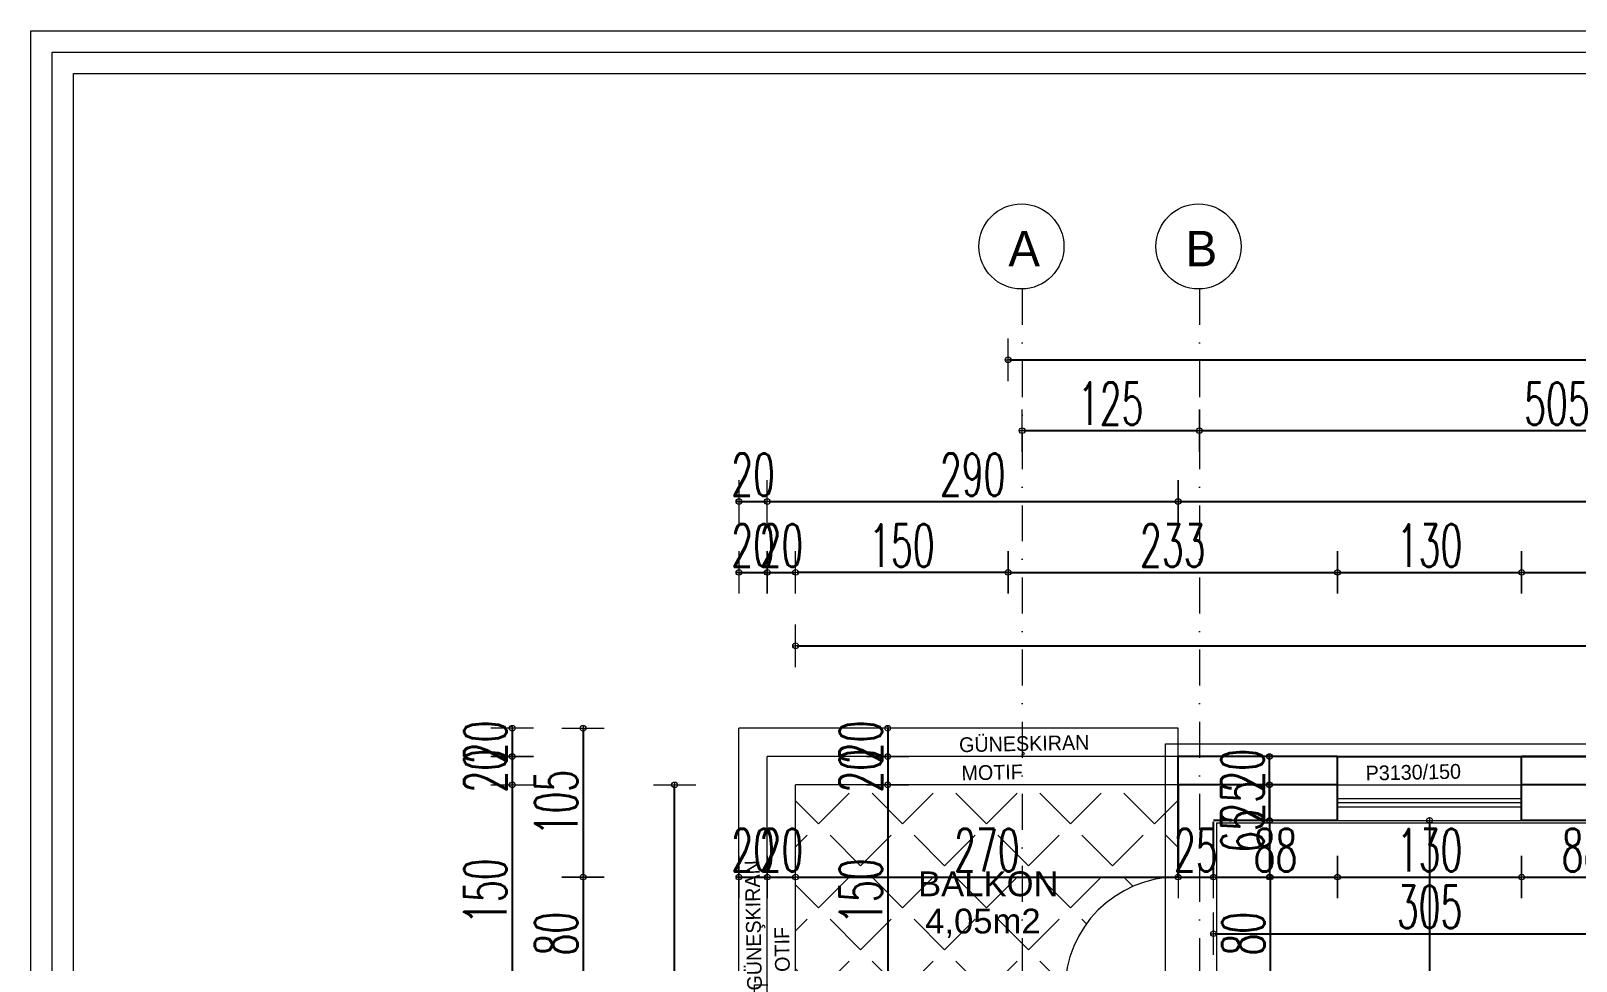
# Model space of a CAD drawing. Header units: millimetres. Extents: x -16104 to 67872, y -88009 to 12107.
# Drawn here: x 10302 to 11393, y -5609 to -4952 of the extents above; entities that cross this region are included whole.
import ezdxf

# ---------------------------------------------------------------- set-up
doc = ezdxf.new("R2010")
doc.units = ezdxf.units.MM
doc.linetypes.add('ACAD_ISO07W100', pattern=[3, 0, -3])
doc.linetypes.add('DASHDOTX2', pattern=[50.8, 25.4, -12.7, 0, -12.7])
doc.layers.get('0').update_dxf_attribs({"color": 241})
for name, color, linetype, lineweight in [('AKS', 1, 'ACAD_ISO07W100', 5), ('akslar', 144, 'Continuous', 20), ('balkon', 6, 'Continuous', 5), ('c05', 32, 'Continuous', 13), ('duvar', 123, 'Continuous', 25), ('emsal&kolon', 1, 'Continuous', 5), ('kapı', 3, 'Continuous', 5), ('OLCU', 54, 'Continuous', 13), ('pencere', 5, 'Continuous', 5), ('POZ', 36, 'Continuous', 18), ('SıVA', 40, 'Continuous', 9), ('ÖLÇÜ', 252, 'Continuous', 20)]:
    doc.layers.add(name, color=color, linetype=linetype, lineweight=lineweight)
doc.styles.add('DIM', font='Txttw.shx', dxfattribs={"width": 0.6})
doc.styles.add('M2', font='stylu.ttf', dxfattribs={"height": 10})
doc.dimstyles.new('50', dxfattribs={"dimscale": 0, "dimtxt": 30, "dimasz": 1, "dimexe": 0, "dimexo": 2, "dimgap": 4, "dimtad": 1, "dimdec": 0, "dimzin": 0, "dimdsep": 46, "dimtxsty": 'DIM', "dimblk1": 'DOT', "dimblk2": 'DOT', "dimsah": 1, "dimcen": 1.5, "dimdle": 3, "dimse1": 1, "dimse2": 1, "dimclrd": 256, "dimclre": 9, "dimclrt": 256, "dimadec": 0, "dimazin": 0, "dimtfac": 0.24, "dimtdec": 0, "dimtix": 1, "dimtmove": 2, "dimatfit": 3, "dimldrblk": 'DOT', "dimfxl": 0, "dimtolj": 1, "dimtzin": 15, "dimarcsym": 0})

# ---------------------------------------------------------------- blocks, each defined once
blk = doc.blocks.new('DOT')
for p, q in [((0, 15), (0, -15)), ((-2, 0), (0, 0)), ((2, 0), (0, 0))]:
    blk.add_line(p, q)
blk.add_circle((0, 0), 2)
blk = doc.blocks.new('*D5635')
at = {"layer": 'Defpoints', "color": 0, "transparency": 16777216}
for p in [(10802.2, -5549.6), (10822.2, -5549.6), (10822.2, -5549.6)]:
    blk.add_point(p, dxfattribs=at)
at = {"layer": 'OLCU', "lineweight": -2, "transparency": 16777216}
for p, q in [((10801.2, -5549.6), (10800.2, -5549.6)), ((10802.2, -5549.6), (10822.2, -5549.6)), ((10823.2, -5549.6), (10824.2, -5549.6))]:
    blk.add_line(p, q, dxfattribs=at)
blk.add_blockref('DOT', (10802.2, -5549.6), dxfattribs=at)
at = {"layer": 'OLCU', "lineweight": -2, "transparency": 16777216, "rotation": 180}
blk.add_blockref('DOT', (10822.2, -5549.6), dxfattribs=at)
at = {"layer": 'OLCU', "transparency": 16777216, "insert": (10812.2, -5530.6), "char_height": 30, "attachment_point": 5, "style": 'DIM'}
blk.add_mtext('\\A1;20', dxfattribs=at)
blk = doc.blocks.new('*D5946')
at = {"layer": 'Defpoints', "color": 0, "transparency": 16777216}
for p in [(10822.2, -5549.6), (10842.2, -5549.6), (10842.2, -5549.6)]:
    blk.add_point(p, dxfattribs=at)
at = {"layer": 'OLCU', "lineweight": -2, "transparency": 16777216}
for p, q in [((10821.2, -5549.6), (10820.2, -5549.6)), ((10822.2, -5549.6), (10842.2, -5549.6)), ((10843.2, -5549.6), (10844.2, -5549.6))]:
    blk.add_line(p, q, dxfattribs=at)
blk.add_blockref('DOT', (10822.2, -5549.6), dxfattribs=at)
at = {"layer": 'OLCU', "lineweight": -2, "transparency": 16777216, "rotation": 180}
blk.add_blockref('DOT', (10842.2, -5549.6), dxfattribs=at)
at = {"layer": 'OLCU', "transparency": 16777216, "insert": (10832.2, -5530.6), "char_height": 30, "attachment_point": 5, "style": 'DIM'}
blk.add_mtext('\\A1;20', dxfattribs=at)
blk = doc.blocks.new('*D5947')
at = {"layer": 'Defpoints', "color": 0, "transparency": 16777216}
for p in [(10842.2, -5549.6), (11112.2, -5549.6), (11112.2, -5549.6)]:
    blk.add_point(p, dxfattribs=at)
at = {"layer": 'OLCU', "lineweight": -2, "transparency": 16777216}
blk.add_line((10843.2, -5549.6), (11111.2, -5549.6), dxfattribs=at)
at = {"layer": 'OLCU', "lineweight": -2, "transparency": 16777216, "rotation": 180}
blk.add_blockref('DOT', (10842.2, -5549.6), dxfattribs=at)
at = {"layer": 'OLCU', "lineweight": -2, "transparency": 16777216}
blk.add_blockref('DOT', (11112.2, -5549.6), dxfattribs=at)
at = {"layer": 'OLCU', "transparency": 16777216, "insert": (10977.2, -5530.6), "char_height": 30, "attachment_point": 5, "style": 'DIM'}
blk.add_mtext('\\A1;270', dxfattribs=at)
blk = doc.blocks.new('*D5948')
at = {"layer": 'Defpoints', "color": 0, "transparency": 16777216}
for p in [(11112.2, -5549.6), (11137.2, -5549.6), (11137.2, -5549.6)]:
    blk.add_point(p, dxfattribs=at)
at = {"layer": 'OLCU', "lineweight": -2, "transparency": 16777216}
for p, q in [((11111.2, -5549.6), (11110.2, -5549.6)), ((11112.2, -5549.6), (11137.2, -5549.6)), ((11138.2, -5549.6), (11139.2, -5549.6))]:
    blk.add_line(p, q, dxfattribs=at)
blk.add_blockref('DOT', (11112.2, -5549.6), dxfattribs=at)
at = {"layer": 'OLCU', "lineweight": -2, "transparency": 16777216, "rotation": 180}
blk.add_blockref('DOT', (11137.2, -5549.6), dxfattribs=at)
at = {"layer": 'OLCU', "transparency": 16777216, "insert": (11124.7, -5530.6), "char_height": 30, "attachment_point": 5, "style": 'DIM'}
blk.add_mtext('\\A1;25', dxfattribs=at)
blk = doc.blocks.new('*D5949')
at = {"layer": 'Defpoints', "color": 0, "transparency": 16777216}
for p in [(11137.2, -5509.6), (11224.7, -5509.6), (11224.7, -5549.6)]:
    blk.add_point(p, dxfattribs=at)
at = {"layer": 'OLCU', "lineweight": -2, "transparency": 16777216}
blk.add_line((11138.2, -5549.6), (11223.7, -5549.6), dxfattribs=at)
at = {"layer": 'OLCU', "lineweight": -2, "transparency": 16777216, "rotation": 180}
blk.add_blockref('DOT', (11137.2, -5549.6), dxfattribs=at)
at = {"layer": 'OLCU', "lineweight": -2, "transparency": 16777216}
blk.add_blockref('DOT', (11224.7, -5549.6), dxfattribs=at)
at = {"layer": 'OLCU', "transparency": 16777216, "insert": (11180.9, -5530.6), "char_height": 30, "attachment_point": 5, "style": 'DIM'}
blk.add_mtext('\\A1;88', dxfattribs=at)
blk = doc.blocks.new('*D5950')
at = {"layer": 'Defpoints', "color": 0, "transparency": 16777216}
for p in [(11224.7, -5509.6), (11354.7, -5509.6), (11354.7, -5549.6)]:
    blk.add_point(p, dxfattribs=at)
at = {"layer": 'OLCU', "lineweight": -2, "transparency": 16777216}
blk.add_line((11225.7, -5549.6), (11353.7, -5549.6), dxfattribs=at)
at = {"layer": 'OLCU', "lineweight": -2, "transparency": 16777216, "rotation": 180}
blk.add_blockref('DOT', (11224.7, -5549.6), dxfattribs=at)
at = {"layer": 'OLCU', "lineweight": -2, "transparency": 16777216}
blk.add_blockref('DOT', (11354.7, -5549.6), dxfattribs=at)
at = {"layer": 'OLCU', "transparency": 16777216, "insert": (11289.7, -5530.6), "char_height": 30, "attachment_point": 5, "style": 'DIM'}
blk.add_mtext('\\A1;130', dxfattribs=at)
blk = doc.blocks.new('*D5951')
at = {"layer": 'Defpoints', "color": 0, "transparency": 16777216}
for p in [(11354.7, -5509.6), (11442.2, -5509.6), (11442.2, -5549.6)]:
    blk.add_point(p, dxfattribs=at)
at = {"layer": 'OLCU', "lineweight": -2, "transparency": 16777216}
blk.add_line((11355.7, -5549.6), (11441.2, -5549.6), dxfattribs=at)
at = {"layer": 'OLCU', "lineweight": -2, "transparency": 16777216, "rotation": 180}
blk.add_blockref('DOT', (11354.7, -5549.6), dxfattribs=at)
at = {"layer": 'OLCU', "lineweight": -2, "transparency": 16777216}
blk.add_blockref('DOT', (11442.2, -5549.6), dxfattribs=at)
at = {"layer": 'OLCU', "transparency": 16777216, "insert": (11398.4, -5530.6), "char_height": 30, "attachment_point": 5, "style": 'DIM'}
blk.add_mtext('\\A1;88', dxfattribs=at)
blk = doc.blocks.new('*D5640')
at = {"layer": 'Defpoints', "color": 0, "transparency": 16777216}
for p in [(11137.2, -5564.6), (11442.2, -5564.6), (11442.2, -5589.6)]:
    blk.add_point(p, dxfattribs=at)
at = {"layer": 'OLCU', "lineweight": -2, "transparency": 16777216}
blk.add_line((11138.2, -5589.6), (11441.2, -5589.6), dxfattribs=at)
at = {"layer": 'OLCU', "lineweight": -2, "transparency": 16777216, "rotation": 180}
blk.add_blockref('DOT', (11137.2, -5589.6), dxfattribs=at)
at = {"layer": 'OLCU', "lineweight": -2, "transparency": 16777216}
blk.add_blockref('DOT', (11442.2, -5589.6), dxfattribs=at)
at = {"layer": 'OLCU', "transparency": 16777216, "insert": (11289.7, -5570.6), "char_height": 30, "attachment_point": 5, "style": 'DIM'}
blk.add_mtext('\\A1;305', dxfattribs=at)
blk = doc.blocks.new('*D5646')
at = {"layer": 'Defpoints', "color": 0, "transparency": 16777216}
for p in [(10907.2, -5444.6), (10907.2, -5464.6), (10907.2, -5464.6)]:
    blk.add_point(p, dxfattribs=at)
at = {"layer": 'OLCU', "lineweight": -2, "transparency": 16777216}
for p, q in [((10907.2, -5443.6), (10907.2, -5442.6)), ((10907.2, -5444.6), (10907.2, -5464.6)), ((10907.2, -5465.6), (10907.2, -5466.6))]:
    blk.add_line(p, q, dxfattribs=at)
for p, rotation in [((10907.2, -5444.6), 270), ((10907.2, -5464.6), 90)]:
    blk.add_blockref('DOT', p, dxfattribs=dict(at, rotation=rotation))
at = {"layer": 'OLCU', "transparency": 16777216, "insert": (10888.2, -5454.6), "char_height": 30, "attachment_point": 5, "rotation": 90, "style": 'DIM'}
blk.add_mtext('\\A1;20', dxfattribs=at)
blk = doc.blocks.new('*D5957')
at = {"layer": 'Defpoints', "color": 0, "transparency": 16777216}
for p in [(10907.2, -5464.6), (10907.2, -5484.6), (10907.2, -5484.6)]:
    blk.add_point(p, dxfattribs=at)
at = {"layer": 'OLCU', "lineweight": -2, "transparency": 16777216}
for p, q in [((10907.2, -5463.6), (10907.2, -5462.6)), ((10907.2, -5464.6), (10907.2, -5484.6)), ((10907.2, -5485.6), (10907.2, -5486.6))]:
    blk.add_line(p, q, dxfattribs=at)
for p, rotation in [((10907.2, -5464.6), 270), ((10907.2, -5484.6), 90)]:
    blk.add_blockref('DOT', p, dxfattribs=dict(at, rotation=rotation))
at = {"layer": 'OLCU', "transparency": 16777216, "insert": (10888.2, -5474.6), "char_height": 30, "attachment_point": 5, "rotation": 90, "style": 'DIM'}
blk.add_mtext('\\A1;20', dxfattribs=at)
blk = doc.blocks.new('*D5958')
at = {"layer": 'Defpoints', "color": 0, "transparency": 16777216}
for p in [(10907.2, -5484.6), (10907.2, -5634.6), (10907.2, -5634.6)]:
    blk.add_point(p, dxfattribs=at)
at = {"layer": 'OLCU', "lineweight": -2, "transparency": 16777216}
blk.add_line((10907.2, -5485.6), (10907.2, -5633.6), dxfattribs=at)
for p, rotation in [((10907.2, -5484.6), 90), ((10907.2, -5634.6), 270)]:
    blk.add_blockref('DOT', p, dxfattribs=dict(at, rotation=rotation))
at = {"layer": 'OLCU', "transparency": 16777216, "insert": (10888.2, -5559.6), "char_height": 30, "attachment_point": 5, "rotation": 90, "style": 'DIM'}
blk.add_mtext('\\A1;150', dxfattribs=at)
blk = doc.blocks.new('*D5654')
at = {"layer": 'Defpoints', "color": 0, "transparency": 16777216}
for p in [(11145.5, -5484.6), (11176.7, -5484.6), (11145.5, -5509.6)]:
    blk.add_point(p, dxfattribs=at)
at = {"layer": 'OLCU', "lineweight": -2, "transparency": 16777216}
for p, q in [((11176.7, -5483.6), (11176.7, -5482.6)), ((11176.7, -5509.6), (11176.7, -5484.6)), ((11176.7, -5510.6), (11176.7, -5511.6))]:
    blk.add_line(p, q, dxfattribs=at)
for p, rotation in [((11176.7, -5484.6), 270), ((11176.7, -5509.6), 90)]:
    blk.add_blockref('DOT', p, dxfattribs=dict(at, rotation=rotation))
at = {"layer": 'OLCU', "transparency": 16777216, "insert": (11157.7, -5497.1), "char_height": 30, "attachment_point": 5, "rotation": 90, "style": 'DIM'}
blk.add_mtext('\\A1;25', dxfattribs=at)
blk = doc.blocks.new('*D5655')
at = {"layer": 'Defpoints', "color": 0, "transparency": 16777216}
for p in [(11176.7, -5464.6), (11176.7, -5464.6), (11176.7, -5484.6)]:
    blk.add_point(p, dxfattribs=at)
at = {"layer": 'OLCU', "lineweight": -2, "transparency": 16777216}
for p, q in [((11176.7, -5463.6), (11176.7, -5462.6)), ((11176.7, -5484.6), (11176.7, -5464.6)), ((11176.7, -5485.6), (11176.7, -5486.6))]:
    blk.add_line(p, q, dxfattribs=at)
for p, rotation in [((11176.7, -5464.6), 270), ((11176.7, -5484.6), 90)]:
    blk.add_blockref('DOT', p, dxfattribs=dict(at, rotation=rotation))
at = {"layer": 'OLCU', "transparency": 16777216, "insert": (11157.7, -5474.6), "char_height": 30, "attachment_point": 5, "rotation": 90, "style": 'DIM'}
blk.add_mtext('\\A1;20', dxfattribs=at)
blk = doc.blocks.new('*D5656')
at = {"layer": 'Defpoints', "color": 0, "transparency": 16777216}
for p in [(11120.5, -5484.6), (11120.5, -5549.6), (11176.6, -5549.6)]:
    blk.add_point(p, dxfattribs=at)
at = {"layer": 'OLCU', "lineweight": -2, "transparency": 16777216}
blk.add_line((11176.6, -5485.6), (11176.6, -5548.6), dxfattribs=at)
for p, rotation in [((11176.6, -5484.6), 90), ((11176.6, -5549.6), 270)]:
    blk.add_blockref('DOT', p, dxfattribs=dict(at, rotation=rotation))
at = {"layer": 'OLCU', "transparency": 16777216, "insert": (11157.6, -5517.1), "char_height": 30, "attachment_point": 5, "rotation": 90, "style": 'DIM'}
blk.add_mtext('\\A1;65', dxfattribs=at)
blk = doc.blocks.new('*D5657')
at = {"layer": 'Defpoints', "color": 0, "transparency": 16777216}
for p in [(11120.5, -5549.6), (11120.5, -5629.6), (11177.2, -5629.6)]:
    blk.add_point(p, dxfattribs=at)
at = {"layer": 'OLCU', "lineweight": -2, "transparency": 16777216}
blk.add_line((11177.2, -5550.6), (11177.2, -5628.6), dxfattribs=at)
for p, rotation in [((11177.2, -5549.6), 90), ((11177.2, -5629.6), 270)]:
    blk.add_blockref('DOT', p, dxfattribs=dict(at, rotation=rotation))
at = {"layer": 'OLCU', "transparency": 16777216, "insert": (11158.2, -5589.6), "char_height": 30, "attachment_point": 5, "rotation": 90, "style": 'DIM'}
blk.add_mtext('\\A1;80', dxfattribs=at)
blk = doc.blocks.new('*D5969')
at = {"layer": 'Defpoints', "color": 0, "transparency": 16777216}
for p in [(11289.7, -5509.6), (11289.7, -5909.9), (11289.7, -5909.9)]:
    blk.add_point(p, dxfattribs=at)
at = {"layer": 'OLCU', "lineweight": -2, "transparency": 16777216}
blk.add_line((11289.7, -5510.6), (11289.7, -5908.9), dxfattribs=at)
for p, rotation in [((11289.7, -5509.6), 90), ((11289.7, -5909.9), 270)]:
    blk.add_blockref('DOT', p, dxfattribs=dict(at, rotation=rotation))
at = {"layer": 'OLCU', "transparency": 16777216, "insert": (11270.7, -5709.7), "char_height": 30, "attachment_point": 5, "rotation": 90, "style": 'DIM'}
blk.add_mtext('\\A1;400', dxfattribs=at)
blk = doc.blocks.new('*D5790')
at = {"layer": 'Defpoints', "color": 0, "transparency": 16777216}
for p in [(11224.7, -5334.6), (10992.2, -5384.6), (11224.7, -5384.6)]:
    blk.add_point(p, dxfattribs=at)
at = {"layer": 'OLCU', "lineweight": -2, "transparency": 16777216}
blk.add_line((10993.2, -5334.6), (11223.7, -5334.6), dxfattribs=at)
at = {"layer": 'OLCU', "lineweight": -2, "transparency": 16777216, "rotation": 180}
blk.add_blockref('DOT', (10992.2, -5334.6), dxfattribs=at)
at = {"layer": 'OLCU', "lineweight": -2, "transparency": 16777216}
blk.add_blockref('DOT', (11224.7, -5334.6), dxfattribs=at)
at = {"layer": 'OLCU', "transparency": 16777216, "insert": (11108.4, -5315.6), "char_height": 30, "attachment_point": 5, "style": 'DIM'}
blk.add_mtext('\\A1;233', dxfattribs=at)
blk = doc.blocks.new('*D5791')
at = {"layer": 'Defpoints', "color": 0, "transparency": 16777216}
for p in [(11354.7, -5334.6), (11224.7, -5384.6), (11354.7, -5384.6)]:
    blk.add_point(p, dxfattribs=at)
at = {"layer": 'OLCU', "lineweight": -2, "transparency": 16777216}
blk.add_line((11225.7, -5334.6), (11353.7, -5334.6), dxfattribs=at)
at = {"layer": 'OLCU', "lineweight": -2, "transparency": 16777216, "rotation": 180}
blk.add_blockref('DOT', (11224.7, -5334.6), dxfattribs=at)
at = {"layer": 'OLCU', "lineweight": -2, "transparency": 16777216}
blk.add_blockref('DOT', (11354.7, -5334.6), dxfattribs=at)
at = {"layer": 'OLCU', "transparency": 16777216, "insert": (11289.7, -5315.6), "char_height": 30, "attachment_point": 5, "style": 'DIM'}
blk.add_mtext('\\A1;130', dxfattribs=at)
blk = doc.blocks.new('*D5792')
at = {"layer": 'Defpoints', "color": 0, "transparency": 16777216}
for p in [(11789.7, -5334.6), (11354.7, -5384.6), (11789.7, -5384.6)]:
    blk.add_point(p, dxfattribs=at)
at = {"layer": 'OLCU', "lineweight": -2, "transparency": 16777216}
blk.add_line((11355.7, -5334.6), (11788.7, -5334.6), dxfattribs=at)
at = {"layer": 'OLCU', "lineweight": -2, "transparency": 16777216, "rotation": 180}
blk.add_blockref('DOT', (11354.7, -5334.6), dxfattribs=at)
at = {"layer": 'OLCU', "lineweight": -2, "transparency": 16777216}
blk.add_blockref('DOT', (11789.7, -5334.6), dxfattribs=at)
at = {"layer": 'OLCU', "transparency": 16777216, "insert": (11572.2, -5315.6), "char_height": 30, "attachment_point": 5, "style": 'DIM'}
blk.add_mtext('\\A1;435', dxfattribs=at)
blk = doc.blocks.new('*D5799')
at = {"layer": 'Defpoints', "color": 0, "transparency": 16777216}
for p in [(11112.2, -5284.6), (12922.2, -5284.6), (12922.2, -5319.6)]:
    blk.add_point(p, dxfattribs=at)
at = {"layer": 'OLCU', "lineweight": -2, "transparency": 16777216}
blk.add_line((11113.2, -5284.6), (12921.2, -5284.6), dxfattribs=at)
at = {"layer": 'OLCU', "lineweight": -2, "transparency": 16777216, "rotation": 180}
blk.add_blockref('DOT', (11112.2, -5284.6), dxfattribs=at)
at = {"layer": 'OLCU', "lineweight": -2, "transparency": 16777216}
blk.add_blockref('DOT', (12922.2, -5284.6), dxfattribs=at)
at = {"layer": 'OLCU', "transparency": 16777216, "insert": (12017.2, -5265.6), "char_height": 30, "attachment_point": 5, "style": 'DIM'}
blk.add_mtext('\\A1;1810', dxfattribs=at)
blk = doc.blocks.new('*D5800')
at = {"layer": 'Defpoints', "color": 0, "transparency": 16777216}
for p in [(10992.2, -5269.6), (11002.1, -6281.8), (11002.1, -6316.8)]:
    blk.add_point(p, dxfattribs=at)
at = {"layer": 'OLCU', "lineweight": -2, "transparency": 16777216}
for p, q in [((10991.2, -6281.8), (10990.2, -6281.8)), ((10992.2, -6281.8), (11002.1, -6281.8)), ((11003.1, -6281.8), (11004.1, -6281.8))]:
    blk.add_line(p, q, dxfattribs=at)
blk.add_blockref('DOT', (10992.2, -6281.8), dxfattribs=at)
at = {"layer": 'OLCU', "lineweight": -2, "transparency": 16777216, "rotation": 180}
blk.add_blockref('DOT', (11002.1, -6281.8), dxfattribs=at)
at = {"layer": 'OLCU', "transparency": 16777216, "insert": (10997.1, -6262.8), "char_height": 30, "attachment_point": 5, "style": 'DIM'}
blk.add_mtext('\\A1;10', dxfattribs=at)
blk = doc.blocks.new('*D5801')
at = {"layer": 'Defpoints', "color": 0, "transparency": 16777216}
for p in [(11002.1, -5234.6), (11127.2, -5234.6), (11127.2, -5234.6)]:
    blk.add_point(p, dxfattribs=at)
at = {"layer": 'OLCU', "lineweight": -2, "transparency": 16777216}
blk.add_line((11003.1, -5234.6), (11126.2, -5234.6), dxfattribs=at)
at = {"layer": 'OLCU', "lineweight": -2, "transparency": 16777216, "rotation": 180}
blk.add_blockref('DOT', (11002.1, -5234.6), dxfattribs=at)
at = {"layer": 'OLCU', "lineweight": -2, "transparency": 16777216}
blk.add_blockref('DOT', (11127.2, -5234.6), dxfattribs=at)
at = {"layer": 'OLCU', "transparency": 16777216, "insert": (11064.6, -5215.6), "char_height": 30, "attachment_point": 5, "style": 'DIM'}
blk.add_mtext('\\A1;125', dxfattribs=at)
blk = doc.blocks.new('*D5802')
at = {"layer": 'Defpoints', "color": 0, "transparency": 16777216}
for p in [(11127.2, -5234.6), (11632.1, -5234.6), (11632.1, -6281.8)]:
    blk.add_point(p, dxfattribs=at)
at = {"layer": 'OLCU', "lineweight": -2, "transparency": 16777216}
blk.add_line((11128.2, -5234.6), (11631.1, -5234.6), dxfattribs=at)
at = {"layer": 'OLCU', "lineweight": -2, "transparency": 16777216, "rotation": 180}
blk.add_blockref('DOT', (11127.2, -5234.6), dxfattribs=at)
at = {"layer": 'OLCU', "lineweight": -2, "transparency": 16777216}
blk.add_blockref('DOT', (11632.1, -5234.6), dxfattribs=at)
at = {"layer": 'OLCU', "transparency": 16777216, "insert": (11379.6, -5215.6), "char_height": 30, "attachment_point": 5, "style": 'DIM'}
blk.add_mtext('\\A1;505', dxfattribs=at)
blk = doc.blocks.new('*D5809')
at = {"layer": 'Defpoints', "color": 0, "transparency": 16777216}
for p in [(13042.2, -5184.6), (10992.2, -5219.6), (13042.2, -5219.6)]:
    blk.add_point(p, dxfattribs=at)
at = {"layer": 'OLCU', "lineweight": -2, "transparency": 16777216}
blk.add_line((10993.2, -5184.6), (13041.2, -5184.6), dxfattribs=at)
at = {"layer": 'OLCU', "lineweight": -2, "transparency": 16777216, "rotation": 180}
blk.add_blockref('DOT', (10992.2, -5184.6), dxfattribs=at)
at = {"layer": 'OLCU', "lineweight": -2, "transparency": 16777216}
blk.add_blockref('DOT', (13042.2, -5184.6), dxfattribs=at)
at = {"layer": 'OLCU', "transparency": 16777216, "insert": (12017.2, -5165.6), "char_height": 30, "attachment_point": 5, "style": 'DIM'}
blk.add_mtext('\\A1;2050', dxfattribs=at)
blk = doc.blocks.new('*D5845')
at = {"layer": 'Defpoints', "color": 0, "transparency": 16777216}
for p in [(10742.2, -5444.6), (10692.2, -5549.6), (10742.2, -5549.6)]:
    blk.add_point(p, dxfattribs=at)
at = {"layer": 'OLCU', "lineweight": -2, "transparency": 16777216}
blk.add_line((10692.2, -5445.6), (10692.2, -5548.6), dxfattribs=at)
for p, rotation in [((10692.2, -5444.6), 90), ((10692.2, -5549.6), 270)]:
    blk.add_blockref('DOT', p, dxfattribs=dict(at, rotation=rotation))
at = {"layer": 'OLCU', "transparency": 16777216, "insert": (10673.2, -5497.1), "char_height": 30, "attachment_point": 5, "rotation": 90, "style": 'DIM'}
blk.add_mtext('\\A1;105', dxfattribs=at)
blk = doc.blocks.new('*D5846')
at = {"layer": 'Defpoints', "color": 0, "transparency": 16777216}
for p in [(10742.2, -5549.6), (10692.2, -5629.6), (10742.2, -5629.6)]:
    blk.add_point(p, dxfattribs=at)
at = {"layer": 'OLCU', "lineweight": -2, "transparency": 16777216}
blk.add_line((10692.2, -5550.6), (10692.2, -5628.6), dxfattribs=at)
for p, rotation in [((10692.2, -5549.6), 90), ((10692.2, -5629.6), 270)]:
    blk.add_blockref('DOT', p, dxfattribs=dict(at, rotation=rotation))
at = {"layer": 'OLCU', "transparency": 16777216, "insert": (10673.2, -5589.6), "char_height": 30, "attachment_point": 5, "rotation": 90, "style": 'DIM'}
blk.add_mtext('\\A1;80', dxfattribs=at)
blk = doc.blocks.new('*D5855')
at = {"layer": 'Defpoints', "color": 0, "transparency": 16777216}
for p in [(10742.2, -5484.6), (10642.2, -5634.6), (10742.2, -5634.6)]:
    blk.add_point(p, dxfattribs=at)
at = {"layer": 'OLCU', "lineweight": -2, "transparency": 16777216}
blk.add_line((10642.2, -5485.6), (10642.2, -5633.6), dxfattribs=at)
for p, rotation in [((10642.2, -5484.6), 90), ((10642.2, -5634.6), 270)]:
    blk.add_blockref('DOT', p, dxfattribs=dict(at, rotation=rotation))
at = {"layer": 'OLCU', "transparency": 16777216, "insert": (10623.2, -5559.6), "char_height": 30, "attachment_point": 5, "rotation": 90, "style": 'DIM'}
blk.add_mtext('\\A1;150', dxfattribs=at)
blk = doc.blocks.new('*D5856')
at = {"layer": 'Defpoints', "color": 0, "transparency": 16777216}
for p in [(10742.2, -5444.6), (10642.2, -5464.6), (10742.2, -5464.6)]:
    blk.add_point(p, dxfattribs=at)
at = {"layer": 'OLCU', "lineweight": -2, "transparency": 16777216}
for p, q in [((10642.2, -5443.6), (10642.2, -5442.6)), ((10642.2, -5444.6), (10642.2, -5464.6)), ((10642.2, -5465.6), (10642.2, -5466.6))]:
    blk.add_line(p, q, dxfattribs=at)
for p, rotation in [((10642.2, -5444.6), 270), ((10642.2, -5464.6), 90)]:
    blk.add_blockref('DOT', p, dxfattribs=dict(at, rotation=rotation))
at = {"layer": 'OLCU', "transparency": 16777216, "insert": (10623.2, -5454.6), "char_height": 30, "attachment_point": 5, "rotation": 90, "style": 'DIM'}
blk.add_mtext('\\A1;20', dxfattribs=at)
blk = doc.blocks.new('*D5866')
at = {"layer": 'Defpoints', "color": 0, "transparency": 16777216}
for p in [(10822.2, -5284.6), (10802.2, -5384.6), (10822.2, -5384.6)]:
    blk.add_point(p, dxfattribs=at)
at = {"layer": 'OLCU', "lineweight": -2, "transparency": 16777216}
for p, q in [((10801.2, -5284.6), (10800.2, -5284.6)), ((10802.2, -5284.6), (10822.2, -5284.6)), ((10823.2, -5284.6), (10824.2, -5284.6))]:
    blk.add_line(p, q, dxfattribs=at)
blk.add_blockref('DOT', (10802.2, -5284.6), dxfattribs=at)
at = {"layer": 'OLCU', "lineweight": -2, "transparency": 16777216, "rotation": 180}
blk.add_blockref('DOT', (10822.2, -5284.6), dxfattribs=at)
at = {"layer": 'OLCU', "transparency": 16777216, "insert": (10812.2, -5265.6), "char_height": 30, "attachment_point": 5, "style": 'DIM'}
blk.add_mtext('\\A1;20', dxfattribs=at)
blk = doc.blocks.new('*D5867')
at = {"layer": 'Defpoints', "color": 0, "transparency": 16777216}
for p in [(11112.2, -5284.6), (10822.2, -5384.6), (11112.2, -5384.6)]:
    blk.add_point(p, dxfattribs=at)
at = {"layer": 'OLCU', "lineweight": -2, "transparency": 16777216}
blk.add_line((10823.2, -5284.6), (11111.2, -5284.6), dxfattribs=at)
at = {"layer": 'OLCU', "lineweight": -2, "transparency": 16777216, "rotation": 180}
blk.add_blockref('DOT', (10822.2, -5284.6), dxfattribs=at)
at = {"layer": 'OLCU', "lineweight": -2, "transparency": 16777216}
blk.add_blockref('DOT', (11112.2, -5284.6), dxfattribs=at)
at = {"layer": 'OLCU', "transparency": 16777216, "insert": (10967.2, -5265.6), "char_height": 30, "attachment_point": 5, "style": 'DIM'}
blk.add_mtext('\\A1;290', dxfattribs=at)
blk = doc.blocks.new('*D5897')
at = {"layer": 'Defpoints', "color": 0, "transparency": 16777216}
for p in [(10842.2, -5386.4), (13192.2, -5386.4), (13192.2, -5386.4)]:
    blk.add_point(p, dxfattribs=at)
at = {"layer": 'OLCU', "lineweight": -2, "transparency": 16777216}
blk.add_line((10843.2, -5386.4), (13191.2, -5386.4), dxfattribs=at)
at = {"layer": 'OLCU', "lineweight": -2, "transparency": 16777216, "rotation": 180}
blk.add_blockref('DOT', (10842.2, -5386.4), dxfattribs=at)
at = {"layer": 'OLCU', "lineweight": -2, "transparency": 16777216}
blk.add_blockref('DOT', (13192.2, -5386.4), dxfattribs=at)
at = {"layer": 'OLCU', "transparency": 16777216, "insert": (12017.2, -5367.4), "char_height": 30, "attachment_point": 5, "style": 'DIM'}
blk.add_mtext('\\A1;2350', dxfattribs=at)
blk = doc.blocks.new('*D5899')
at = {"layer": 'Defpoints', "color": 0, "transparency": 16777216}
for p in [(10756.8, -5484.6), (10756.8, -5484.6), (10756.8, -7594.1)]:
    blk.add_point(p, dxfattribs=at)
at = {"layer": 'OLCU', "lineweight": -2, "transparency": 16777216}
blk.add_line((10756.8, -7593.1), (10756.8, -5485.6), dxfattribs=at)
for p, rotation in [((10756.8, -5484.6), 90), ((10756.8, -7594.1), 270)]:
    blk.add_blockref('DOT', p, dxfattribs=dict(at, rotation=rotation))
at = {"layer": 'OLCU', "transparency": 16777216, "insert": (10737.8, -6539.3), "char_height": 30, "attachment_point": 5, "rotation": 90, "style": 'DIM'}
blk.add_mtext('\\A1;2110', dxfattribs=at)
blk = doc.blocks.new('*D5901')
at = {"layer": 'Defpoints', "color": 0, "transparency": 16777216}
for p in [(10842.2, -5334.6), (10842.2, -5334.6), (10992.2, -5334.6)]:
    blk.add_point(p, dxfattribs=at)
at = {"layer": 'OLCU', "lineweight": -2, "transparency": 16777216}
blk.add_line((10991.2, -5334.6), (10843.2, -5334.6), dxfattribs=at)
at = {"layer": 'OLCU', "lineweight": -2, "transparency": 16777216, "rotation": 180}
blk.add_blockref('DOT', (10842.2, -5334.6), dxfattribs=at)
at = {"layer": 'OLCU', "lineweight": -2, "transparency": 16777216}
blk.add_blockref('DOT', (10992.2, -5334.6), dxfattribs=at)
at = {"layer": 'OLCU', "transparency": 16777216, "insert": (10917.2, -5315.6), "char_height": 30, "attachment_point": 5, "style": 'DIM'}
blk.add_mtext('\\A1;150', dxfattribs=at)
blk = doc.blocks.new('*D5902')
at = {"layer": 'Defpoints', "color": 0, "transparency": 16777216}
for p in [(10842.2, -5334.6), (10822.2, -5434.6), (10842.2, -5434.6)]:
    blk.add_point(p, dxfattribs=at)
at = {"layer": 'OLCU', "lineweight": -2, "transparency": 16777216}
for p, q in [((10821.2, -5334.6), (10820.2, -5334.6)), ((10822.2, -5334.6), (10842.2, -5334.6)), ((10843.2, -5334.6), (10844.2, -5334.6))]:
    blk.add_line(p, q, dxfattribs=at)
blk.add_blockref('DOT', (10822.2, -5334.6), dxfattribs=at)
at = {"layer": 'OLCU', "lineweight": -2, "transparency": 16777216, "rotation": 180}
blk.add_blockref('DOT', (10842.2, -5334.6), dxfattribs=at)
at = {"layer": 'OLCU', "transparency": 16777216, "insert": (10832.2, -5315.6), "char_height": 30, "attachment_point": 5, "style": 'DIM'}
blk.add_mtext('\\A1;20', dxfattribs=at)
blk = doc.blocks.new('*D5903')
at = {"layer": 'Defpoints', "color": 0, "transparency": 16777216}
for p in [(10822.2, -5334.6), (10802.2, -5434.6), (10822.2, -5434.6)]:
    blk.add_point(p, dxfattribs=at)
at = {"layer": 'OLCU', "lineweight": -2, "transparency": 16777216}
for p, q in [((10801.2, -5334.6), (10800.2, -5334.6)), ((10802.2, -5334.6), (10822.2, -5334.6)), ((10823.2, -5334.6), (10824.2, -5334.6))]:
    blk.add_line(p, q, dxfattribs=at)
blk.add_blockref('DOT', (10802.2, -5334.6), dxfattribs=at)
at = {"layer": 'OLCU', "lineweight": -2, "transparency": 16777216, "rotation": 180}
blk.add_blockref('DOT', (10822.2, -5334.6), dxfattribs=at)
at = {"layer": 'OLCU', "transparency": 16777216, "insert": (10812.2, -5315.6), "char_height": 30, "attachment_point": 5, "style": 'DIM'}
blk.add_mtext('\\A1;20', dxfattribs=at)
blk = doc.blocks.new('*D5912')
at = {"layer": 'Defpoints', "color": 0, "transparency": 16777216}
for p in [(10742.2, -5464.6), (10642.2, -5484.6), (10742.2, -5484.6)]:
    blk.add_point(p, dxfattribs=at)
at = {"layer": 'OLCU', "lineweight": -2, "transparency": 16777216}
for p, q in [((10642.2, -5463.6), (10642.2, -5462.6)), ((10642.2, -5464.6), (10642.2, -5484.6)), ((10642.2, -5485.6), (10642.2, -5486.6))]:
    blk.add_line(p, q, dxfattribs=at)
for p, rotation in [((10642.2, -5464.6), 270), ((10642.2, -5484.6), 90)]:
    blk.add_blockref('DOT', p, dxfattribs=dict(at, rotation=rotation))
at = {"layer": 'OLCU', "transparency": 16777216, "insert": (10623.2, -5474.6), "char_height": 30, "attachment_point": 5, "rotation": 90, "style": 'DIM'}
blk.add_mtext('\\A1;20', dxfattribs=at)

msp = doc.modelspace()

# ---------------------------------------------------------------- hatches: boundary and pattern name
at = {"layer": 'ÖLÇÜ'}
h = msp.add_hatch(dxfattribs=at)
h.set_pattern_fill('ANGLE,_O', color=256, scale=6, angle=45)
h.set_pattern_definition([(45, (-3603.393, 0), (-29.63485, 29.63485), [30.48, -11.43]), (135, (-3603.393, 0), (-29.63485, -29.63485), [30.48, -11.43])])
h.paths.add_polyline_path([(10842.2, -5484.6), (10842.2, -5634.6), (11002.1, -5634.6), (11002.1, -5484.6)])
h.paths.add_polyline_path([(11112.2, -5484.6), (11002.1, -5484.6), (11002.1, -5634.6), (11112.2, -5634.6), (11112.2, -5629.6), (11032.2, -5629.6, -0.414214), (11112.2, -5549.6)])
h.paths.add_polyline_path([(10810.1, -5508.1), (10854.2, -5508.1), (10854.2, -5553.1), (10810.1, -5553.1)], flags=9)
h.paths.add_polyline_path([(10946.5, -5508.1), (11007.8, -5508.1), (11007.8, -5553.1), (10946.5, -5553.1)], flags=9)
h.paths.add_polyline_path([(10865.7, -5496.6), (10865.7, -5452.5), (10910.7, -5452.5), (10910.7, -5496.6)], flags=9)
h.paths.add_polyline_path([(10865.7, -5588.5), (10865.7, -5530.6), (10910.7, -5530.6), (10910.7, -5588.5)], flags=24)
h.paths.add_polyline_path([(10865.7, -5669.1), (10865.7, -5625), (10910.7, -5625), (10910.7, -5669.1)], flags=9)
h.paths.add_polyline_path([(10930.9, -5567.3), (11019.6, -5567.3), (11019.6, -5597.1), (10930.9, -5597.1)], flags=9)
h.paths.add_polyline_path([(10928, -5540.9), (11032.1, -5540.9), (11032.1, -5567.7), (10928, -5567.7)], flags=9)
h.paths.add_polyline_path([(11102.6, -5508.1), (11146.7, -5508.1), (11146.7, -5553.1), (11102.6, -5553.1)], flags=9)

# ---------------------------------------------------------------- linework, layer by layer
at = {"layer": 'AKS', "linetype": 'ByBlock'}
for centre in [(11001.6, -5104.6), (11126.6, -5104.6)]:
    msp.add_circle(centre, 30, dxfattribs=at)
at = {"layer": 'akslar', "linetype": 'DASHDOTX2'}
for p, q in [((11002.1, -5134.6), (11002.1, -7944.1)), ((11127.2, -5134.6), (11127.2, -7944.1))]:
    msp.add_line(p, q, dxfattribs=at)
at = {"layer": 'balkon'}
for p, q in [((10802.2, -5634.6), (10802.2, -5444.6)), ((11112.2, -5444.6), (10802.2, -5444.6)), ((11112.2, -5464.6), (11112.2, -5444.6)), ((10822.2, -5634.6), (10822.2, -5464.6)), ((11112.2, -5464.6), (10822.2, -5464.6)), ((10842.2, -5634.6), (10842.2, -5484.6)), ((11112.2, -5484.6), (10842.2, -5484.6))]:
    msp.add_line(p, q, dxfattribs=at)
at = {"layer": 'c05'}
for points in [[(13832.7, -8120), (13832.7, -8330.3), (10302.4, -8330.3), (10302.4, -4952.5), (13832.7, -4952.5), (13832.7, -6808.6)], [(13817.7, -8120), (13817.7, -8315.3), (10317.4, -8315.3), (10317.4, -4967.5), (13817.7, -4967.5), (13817.7, -6808.6)], [(13802.7, -8120), (13802.7, -8300.3), (10332.4, -8300.3), (10332.4, -4982.5), (13802.7, -4982.5), (13802.7, -6808.6)]]:
    msp.add_lwpolyline(points, dxfattribs=at)
at = {"layer": 'duvar'}
for p, q in [((11224.7, -5464.6), (11112.2, -5464.6)), ((11112.2, -5484.6), (11112.2, -5464.6)), ((11224.7, -5509.6), (11224.7, -5464.6)), ((11224.7, -5464.6), (12809.7, -5464.6)), ((11507.2, -5464.6), (11354.7, -5464.6)), ((11354.7, -5509.6), (11354.7, -5464.6)), ((11224.7, -5484.6), (11112.2, -5484.6)), ((11112.2, -5549.6), (11112.2, -5484.6)), ((11112.2, -5484.6), (11112.2, -5549.6)), ((11507.2, -5484.6), (11354.7, -5484.6)), ((11224.7, -5509.6), (11137.2, -5509.6)), ((11137.2, -5549.6), (11137.2, -5510.6)), ((11137.2, -5549.6), (11137.2, -5510.6)), ((11442.2, -5509.6), (11354.7, -5509.6)), ((11112.2, -5549.6), (11137.2, -5549.6))]:
    msp.add_line(p, q, dxfattribs=at)
at = {"layer": 'kapı'}
msp.add_arc((11112.2, -5629.6), 80, 90, 180, dxfattribs=at)
at = {"layer": 'pencere'}
for p, q in [((11224.7, -5484.6), (11354.7, -5484.6)), ((11224.7, -5494.1), (11354.7, -5494.1)), ((11224.7, -5497.1), (11354.7, -5497.1)), ((11224.7, -5500.1), (11354.7, -5500.1)), ((11224.7, -5509.6), (11354.7, -5509.6))]:
    msp.add_line(p, q, dxfattribs=at)
at = {"layer": 'SıVA'}
for points in [[(12582.2, -6842.6), (12582.2, -7357.1), (12447.2, -7357.1), (12447.2, -7617.1), (11665.2, -7617.1), (11665.2, -7447.1), (11445.2, -7447.1), (11445.2, -6592.6), (10983.2, -6592.6), (10983.2, -6077.9), (10813.2, -6077.9), (10813.2, -5625.6), (11103.2, -5625.6), (11103.2, -5455.6), (12925.2, -5455.6), (12925.2, -5625.6), (13215.2, -5625.6), (13215.2, -6077.9), (13045.2, -6077.9), (13045.2, -6572.6), (12885.2, -6572.6), (12885.2, -6842.6)], [(11440.2, -5511.6), (11139.2, -5511.6), (11139.2, -5629.6), (11139.2, -5907.9), (11347.2, -5907.9), (11440.2, -5907.9)]]:
    msp.add_lwpolyline(points, close=True, dxfattribs=at)

# ---------------------------------------------------------------- texts
at = {"layer": 'AKS', "char_height": 25, "width": 35.659, "attachment_point": 1}
for s, insert in [('A', (10992.4, -5093.6)), ('B', (11117.5, -5093.6))]:
    msp.add_mtext(s, dxfattribs=dict(at, insert=insert))
at = {"layer": 'emsal&kolon', "char_height": 17.5, "width": 1076.841, "attachment_point": 9}
for s, insert in [('{\\fArial|b0|i0|c162|p34;BALKON}', (11027.8, -5563.4)), ('{\\fArial|b0|i0|c162|p34;4,05m2}', (11015.2, -5592.7))]:
    msp.add_mtext(s, dxfattribs=dict(at, insert=insert))
at = {"layer": 'POZ', "style": 'M2', "flags": 4}
for tag, p, rotation in [('GÜNEŞKIRAN', (10957.7, -5461.5), 1.1392), ('MOTIF', (10959.4, -5481.4), 1.1392), ('P3130/150', (11244.7, -5481.5), 1.1392), ('GÜNEŞKIRAN', (10818.5, -5629.6), 91.1392), ('MOTIF', (10838.4, -5628), 91.1392)]:
    msp.add_attdef(tag, p, 'K1 80/210', height=10.4, rotation=rotation, dxfattribs=at)

# ---------------------------------------------------------------- dimensions: what is measured, and where the dimension line sits
at = {"layer": 'OLCU'}
for base, p1, p2, picture, middle in [((13042.2, -5184.6), (10992.2, -5219.6), (13042.2, -5219.6), '*D5809', (12017.2, -5165.6)), ((11127.2, -5234.6), (11002.1, -5234.6), (11127.2, -5234.6), '*D5801', (11064.6, -5215.6)), ((11632.1, -5234.6), (11127.2, -5234.6), (11632.1, -6281.8), '*D5802', (11379.6, -5215.6)), ((10822.2, -5284.6), (10802.2, -5384.6), (10822.2, -5384.6), '*D5866', (10812.2, -5265.6)), ((11112.2, -5284.6), (10822.2, -5384.6), (11112.2, -5384.6), '*D5867', (10967.2, -5265.6)), ((12922.2, -5284.6), (11112.2, -5284.6), (12922.2, -5319.6), '*D5799', (12017.2, -5265.6)), ((11002.1, -6281.8), (10992.2, -5269.6), (11002.1, -6316.8), '*D5800', (10997.1, -6262.8)), ((10822.2, -5334.6), (10802.2, -5434.6), (10822.2, -5434.6), '*D5903', (10812.2, -5315.6)), ((10842.2, -5334.6), (10822.2, -5434.6), (10842.2, -5434.6), '*D5902', (10832.2, -5315.6)), ((10842.2, -5334.6), (10992.2, -5334.6), (10842.2, -5334.6), '*D5901', (10917.2, -5315.6)), ((11224.651171, -5334.5601116), (10992.151171, -5384.5601116), (11224.651171, -5384.5601116), '*D5790', (11108.401171, -5315.5601116)), ((11354.7, -5334.6), (11224.7, -5384.6), (11354.7, -5384.6), '*D5791', (11289.7, -5315.6)), ((11789.7, -5334.6), (11354.7, -5384.6), (11789.7, -5384.6), '*D5792', (11572.2, -5315.6)), ((13192.2, -5386.4), (10842.2, -5386.4), (13192.2, -5386.4), '*D5897', (12017.2, -5367.4)), ((10822.2, -5549.6), (10802.2, -5549.6), (10822.2, -5549.6), '*D5635', (10812.2, -5530.6)), ((10842.2, -5549.6), (10822.2, -5549.6), (10842.2, -5549.6), '*D5946', (10832.2, -5530.6)), ((11112.2, -5549.6), (10842.2, -5549.6), (11112.2, -5549.6), '*D5947', (10977.2, -5530.6)), ((11137.2, -5549.6), (11112.2, -5549.6), (11137.2, -5549.6), '*D5948', (11124.7, -5530.6)), ((11224.651171, -5549.5601116), (11137.151171, -5509.5601116), (11224.651171, -5509.5601116), '*D5949', (11180.901171, -5530.5601116)), ((11354.7, -5549.6), (11224.7, -5509.6), (11354.7, -5509.6), '*D5950', (11289.7, -5530.6)), ((11442.151171, -5549.5601116), (11354.651171, -5509.5601116), (11442.151171, -5509.5601116), '*D5951', (11398.401171, -5530.5601116)), ((11442.2, -5589.6), (11137.2, -5564.6), (11442.2, -5564.6), '*D5640', (11289.7, -5570.6))]:
    dim = msp.add_linear_dim(base=base, p1=p1, p2=p2, dimstyle='50', override={"dimscale": 1}, dxfattribs=at)
    dim.commit()
    dim.dimension.update_dxf_attribs({"geometry": picture, "text_midpoint": middle})
for base, p1, p2, picture, middle in [((10642.2, -5464.6), (10742.2, -5444.6), (10742.2, -5464.6), '*D5856', (10623.2, -5454.6)), ((10907.2, -5464.6), (10907.2, -5444.6), (10907.2, -5464.6), '*D5646', (10888.2, -5454.6)), ((10642.2, -5484.6), (10742.2, -5464.6), (10742.2, -5484.6), '*D5912', (10623.2, -5474.6)), ((10692.2, -5549.6), (10742.2, -5444.6), (10742.2, -5549.6), '*D5845', (10673.2, -5497.1)), ((10907.2, -5484.6), (10907.2, -5464.6), (10907.2, -5484.6), '*D5957', (10888.2, -5474.6)), ((11176.7, -5464.6), (11176.7, -5484.6), (11176.7, -5464.6), '*D5655', (11157.7, -5474.6)), ((11176.7, -5484.6), (11145.5, -5509.6), (11145.5, -5484.6), '*D5654', (11157.7, -5497.1)), ((10642.2, -5634.6), (10742.2, -5484.6), (10742.2, -5634.6), '*D5855', (10623.2, -5559.6)), ((10907.2, -5634.6), (10907.2, -5484.6), (10907.2, -5634.6), '*D5958', (10888.2, -5559.6)), ((11176.6, -5549.6), (11120.5, -5484.6), (11120.5, -5549.6), '*D5656', (11157.6, -5517.1)), ((11289.7, -5909.9), (11289.7, -5509.6), (11289.7, -5909.9), '*D5969', (11270.7, -5709.7)), ((10692.2, -5629.6), (10742.2, -5549.6), (10742.2, -5629.6), '*D5846', (10673.2, -5589.6)), ((11177.2, -5629.6), (11120.5, -5549.6), (11120.5, -5629.6), '*D5657', (11158.2, -5589.6))]:
    dim = msp.add_linear_dim(base=base, p1=p1, p2=p2, angle=90, dimstyle='50', override={"dimscale": 1}, dxfattribs=at)
    dim.commit()
    dim.dimension.update_dxf_attribs({"geometry": picture, "text_midpoint": middle})
dim = msp.add_linear_dim(base=(10756.8, -5484.6), p1=(10756.8, -7594.1), p2=(10756.8, -5484.6), angle=90, text='2110', dimstyle='50', override={"dimscale": 1}, dxfattribs=at)
dim.commit()
dim.dimension.update_dxf_attribs({"geometry": '*D5899', "text_midpoint": (10737.8, -6539.3)})

doc.saveas('drawing.dxf')
